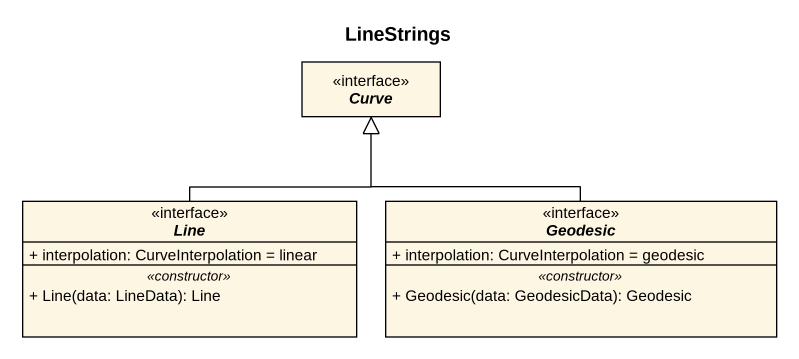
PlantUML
@startuml
title LineStrings
hide circle
hide empty members
skinparam classAttributeIconSize 0
interface Curve
interface Line {
  + interpolation: CurveInterpolation = linear
  .. <<constructor>> ..
  + Line(data: LineData): Line
}
interface Geodesic {
  + interpolation: CurveInterpolation = geodesic
  .. <<constructor>> ..
  + Geodesic(data: GeodesicData): Geodesic
}
Line -up-|> Curve
Geodesic -up-|> Curve
@enduml
